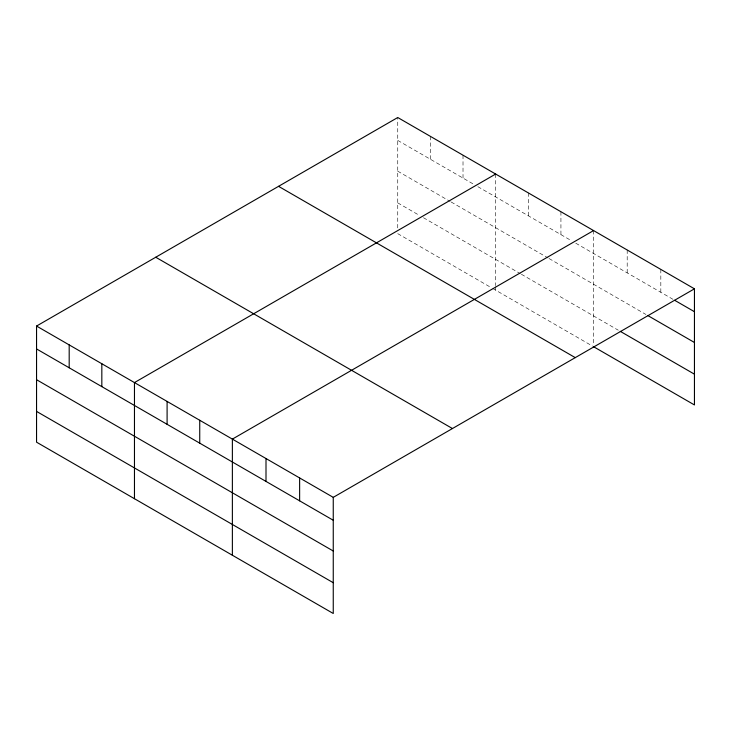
<?xml version="1.0" encoding="UTF-8"?>
<svg xmlns="http://www.w3.org/2000/svg" width="731" height="731" viewBox="0 0 731 731"><rect width="100%" height="100%" fill="white"/><g stroke="black" fill="none" stroke-linecap="round" stroke-linejoin="round"><path stroke-width="0.55" stroke-dasharray="3.65 2.74" d="M397.746 227.944L397.746 117.517M397.746 140.407L473.898 184.376M477.855 186.661L571.816 240.91M575.763 243.195L673.68 299.719M397.746 171.182L450.159 201.445M451.155 202.012L548.076 257.97M549.063 258.546L645.985 314.504M397.746 202.88L419.503 215.444M423.459 217.728L520.381 273.686M521.367 274.253L618.298 330.211M397.746 233.646L491.698 287.895M492.694 288.462L592.585 346.138M660.824 269.41L660.824 292.299M627.198 249.993L627.198 272.882M593.572 230.576L593.572 345.562M560.933 211.734L560.933 234.624M528.294 192.893L528.294 215.782M495.655 174.051L495.655 285.62M495.655 286.753L495.655 290.18M463.015 155.21L463.015 178.099M430.385 136.359L430.385 159.257"/><path stroke-width="1.1" d="M694.45 288.818L397.746 117.517L36.55 326.053L36.55 442.182L333.254 613.483L333.254 497.354L694.45 288.818L694.45 404.947L593.572 346.704M495.655 174.051L134.467 382.578L134.467 498.706M593.572 230.576L232.376 439.112L232.376 555.24M674.667 300.295L694.45 311.708M647.968 315.646L694.45 342.483M620.272 331.353L694.45 374.181M278.548 186.332L575.26 357.633M155.74 257.239L452.452 428.54M36.55 326.053L333.254 497.354M36.55 348.943L333.254 520.244M36.55 379.709L333.254 551.01M36.55 411.407L333.254 582.717M299.628 477.937L299.628 500.826M266.002 458.529L266.002 481.418M199.737 420.27L199.737 443.16M167.097 401.429L167.097 424.318M101.828 363.736L101.828 386.626M69.189 344.895L69.189 367.784"/></g></svg>
